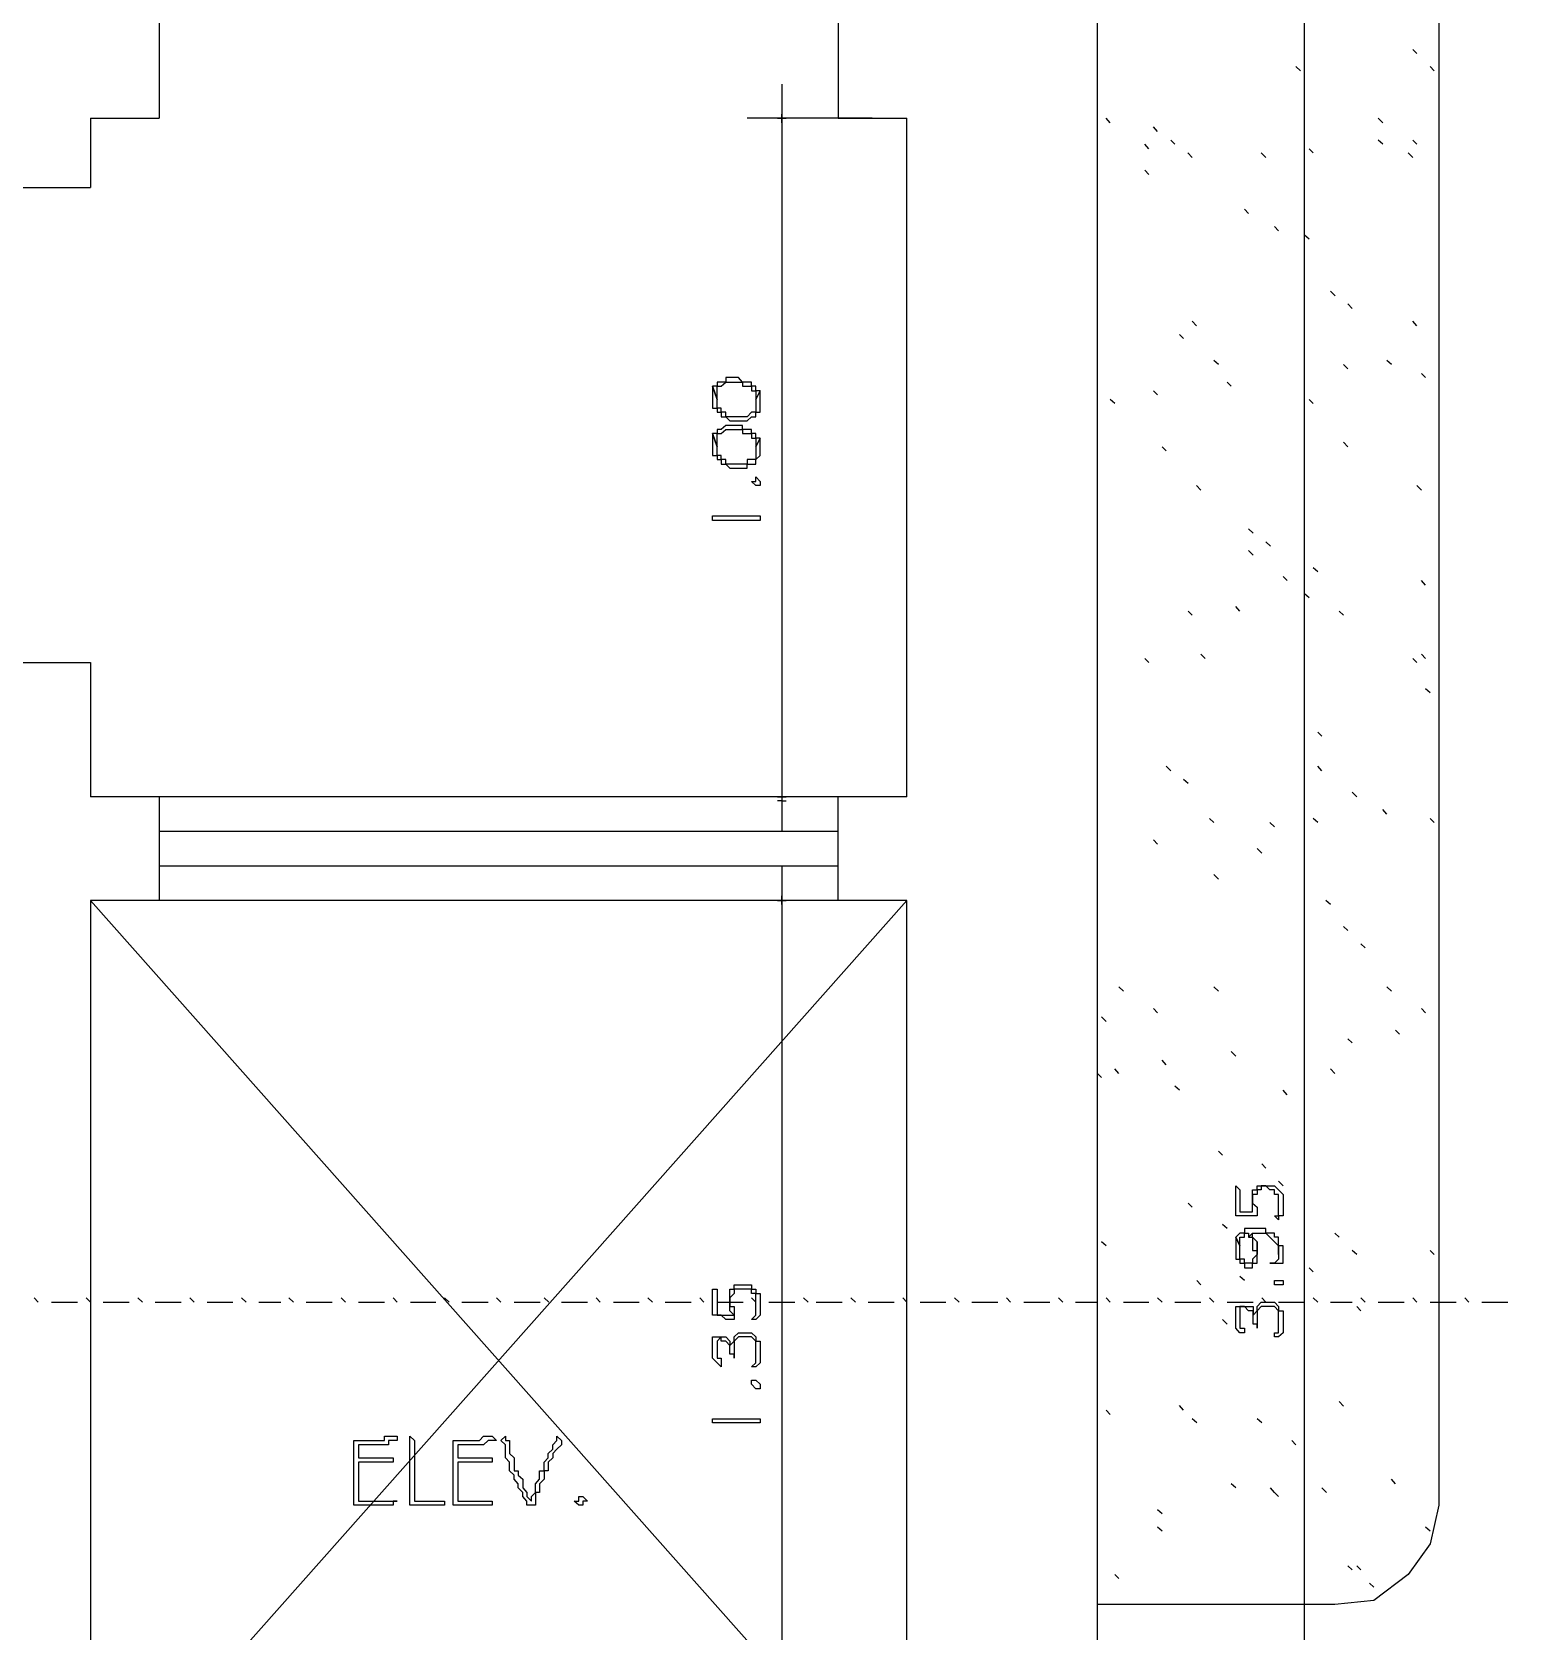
# Model space of a CAD drawing. Header units: millimetres. Extents: x -518.8 to -461.2, y 3.5 to 44.2.
# Drawn here: x -501.821 to -499.644, y 11.598 to 13.954 of the extents above; entities that cross this region are included whole.
import ezdxf

# ---------------------------------------------------------------- set-up
doc = ezdxf.new("R2010")
doc.units = ezdxf.units.MM
doc.header["$MEASUREMENT"] = 0
for name, color, linetype in [('10', 10, 'Continuous'), ('151', 151, 'Continuous'), ('16', 16, 'Continuous'), ('3', 3, 'Continuous'), ('5', 5, 'Continuous'), ('6', 6, 'Continuous'), ('MYSOLIDS', 7, 'Continuous')]:
    doc.layers.add(name, color=color, linetype=linetype)

msp = doc.modelspace()

# ---------------------------------------------------------------- linework, layer by layer
at = {"layer": '10'}
for points in [[(-500.2519, 11.1721), (-500.2519, 14.1263), (-495.3376, 14.1263), (-495.3376, 13.9797)], [(-501.6339, 14.024), (-501.6339, 13.827)], [(-500.6339, 14.024), (-500.6339, 13.827)], [(-501.7354, 13.827), (-501.7354, 13.7248)], [(-501.7354, 13.827), (-501.6339, 13.827)], [(-500.6339, 13.827), (-500.5324, 13.827)], [(-500.5324, 12.827), (-500.5324, 13.827)], [(-501.888, 13.7248), (-501.7354, 13.7248)], [(-501.888, 13.0248), (-501.7354, 13.0248)], [(-501.7354, 13.0248), (-501.7354, 12.827)], [(-500.5324, 12.827), (-501.7354, 12.827)], [(-500.5324, 12.6744), (-501.7354, 12.6744)], [(-501.7354, 12.6744), (-501.7354, 11.3188)], [(-500.5324, 11.3188), (-500.5324, 12.6744)]]:
    msp.add_lwpolyline(points, dxfattribs=at)
at = {"layer": '151'}
for points in [[(-499.7489, 14.1263), (-499.7489, 11.7834)], [(-499.7812, 13.9225), (-499.7872, 13.9285)], [(-499.9527, 13.8969), (-499.9594, 13.903)], [(-499.7557, 13.8969), (-499.7617, 13.903)], [(-500.2331, 13.8203), (-500.2391, 13.827)], [(-500.1632, 13.8075), (-500.1692, 13.8142)], [(-499.8316, 13.8203), (-499.8384, 13.827)], [(-500.176, 13.7819), (-500.182, 13.7887)], [(-500.1376, 13.7887), (-500.1436, 13.7947)], [(-499.8316, 13.7887), (-499.8384, 13.7947)], [(-499.7812, 13.7887), (-499.7872, 13.7947)], [(-500.1121, 13.7691), (-500.1188, 13.7759)], [(-500.0038, 13.7691), (-500.0105, 13.7759)], [(-499.9339, 13.7759), (-499.9399, 13.7819)], [(-499.7872, 13.7691), (-499.794, 13.7759)], [(-500.176, 13.7443), (-500.182, 13.7503)], [(-500.0293, 13.6864), (-500.0354, 13.6932)], [(-499.985, 13.6609), (-499.991, 13.6676)], [(-499.9399, 13.6488), (-499.9466, 13.6548)], [(-499.9015, 13.5654), (-499.9083, 13.5721)], [(-499.8767, 13.5466), (-499.8827, 13.5533)], [(-500.106, 13.521), (-500.1121, 13.5278)], [(-499.7812, 13.521), (-499.7872, 13.5278)], [(-500.1248, 13.5022), (-500.1308, 13.5082)], [(-500.0737, 13.4639), (-500.0805, 13.4699)], [(-499.8827, 13.4578), (-499.8895, 13.4639)], [(-499.8188, 13.4639), (-499.8256, 13.4699)], [(-500.0549, 13.4323), (-500.0609, 13.4383)], [(-499.7684, 13.4451), (-499.7745, 13.4511)], [(-500.2263, 13.4067), (-500.2331, 13.4127)], [(-500.1632, 13.4195), (-500.1692, 13.4255)], [(-499.9339, 13.4067), (-499.9399, 13.4127)], [(-500.1504, 13.3368), (-500.1564, 13.3428)], [(-499.8827, 13.3428), (-499.8895, 13.3496)], [(-500.0993, 13.2789), (-500.106, 13.2857)], [(-499.7745, 13.2789), (-499.7812, 13.2857)], [(-500.0226, 13.2157), (-500.0293, 13.2218)], [(-499.997, 13.1962), (-500.0038, 13.203)], [(-500.0226, 13.1834), (-500.0293, 13.1902)], [(-499.9722, 13.1458), (-499.9782, 13.1518)], [(-499.9271, 13.1586), (-499.9339, 13.1646)], [(-499.9399, 13.1203), (-499.9466, 13.1263)], [(-499.7684, 13.1391), (-499.7745, 13.1458)], [(-500.1121, 13.0947), (-500.1181, 13.1007)], [(-500.0421, 13.1007), (-500.0481, 13.1075)], [(-499.8895, 13.0947), (-499.8955, 13.1007)], [(-500.176, 13.0248), (-500.182, 13.0308)], [(-500.0933, 13.0308), (-500.0993, 13.0375)], [(-499.7812, 13.0248), (-499.7872, 13.0308)], [(-499.7684, 13.0308), (-499.7745, 13.0375)], [(-499.7617, 12.9804), (-499.7684, 12.9864)], [(-499.9211, 12.9165), (-499.9271, 12.9225)], [(-500.1436, 12.8654), (-500.1504, 12.8721)], [(-499.9211, 12.8654), (-499.9271, 12.8721)], [(-500.1181, 12.8466), (-500.1248, 12.8526)], [(-499.8699, 12.827), (-499.8767, 12.8338)], [(-500.0805, 12.7894), (-500.0865, 12.7954)], [(-499.9271, 12.7894), (-499.9339, 12.7954)], [(-499.8256, 12.8015), (-499.8316, 12.8082)], [(-499.7557, 12.7894), (-499.7617, 12.7954)], [(-499.991, 12.7827), (-499.9978, 12.7894)], [(-500.1632, 12.7571), (-500.1692, 12.7639)], [(-500.0098, 12.7443), (-500.0166, 12.7511)], [(-500.0737, 12.706), (-500.0805, 12.7127)], [(-499.9083, 12.6684), (-499.9151, 12.6744)], [(-499.8827, 12.63), (-499.8895, 12.636)], [(-499.8572, 12.6045), (-499.8639, 12.6105)], [(-500.2136, 12.5406), (-500.2203, 12.5473)], [(-500.0737, 12.5406), (-500.0805, 12.5473)], [(-499.8188, 12.5406), (-499.8256, 12.5473)], [(-500.1632, 12.509), (-500.1692, 12.515)], [(-499.7684, 12.509), (-499.7745, 12.515)], [(-500.2391, 12.4962), (-500.2459, 12.503)], [(-499.8767, 12.4646), (-499.8827, 12.4706)], [(-499.8068, 12.4774), (-499.8128, 12.4834)], [(-500.0481, 12.4451), (-500.0549, 12.4518)], [(-500.2459, 12.4135), (-500.2519, 12.4195)], [(-500.2203, 12.4195), (-500.2263, 12.4263)], [(-500.1504, 12.4323), (-500.1564, 12.4391)], [(-499.9023, 12.4195), (-499.9083, 12.4263)], [(-500.1308, 12.3947), (-500.1376, 12.4007)], [(-499.9722, 12.3879), (-499.9782, 12.3947)], [(-500.0677, 12.2992), (-500.0737, 12.3052)], [(-500.0038, 12.2797), (-500.0098, 12.2864)], [(-499.9782, 12.2541), (-499.985, 12.2609)], [(-500.1121, 12.2225), (-500.1181, 12.2285)], [(-500.0609, 12.1909), (-500.0677, 12.1969)], [(-499.8955, 12.1782), (-499.9023, 12.1842)], [(-500.2391, 12.1654), (-500.2459, 12.1714)], [(-499.8699, 12.1526), (-499.8767, 12.1586)], [(-499.7557, 12.1526), (-499.7617, 12.1586)], [(-500.0993, 12.1082), (-500.1053, 12.1142)], [(-500.0354, 12.1142), (-500.0421, 12.1203)], [(-499.9339, 12.127), (-499.9399, 12.133)], [(-499.8639, 12.0699), (-499.8699, 12.0759)], [(-500.0609, 12.0503), (-500.0677, 12.0571)], [(-500.2331, 11.9172), (-500.2391, 11.9233)], [(-500.1248, 11.9233), (-500.1308, 11.93)], [(-499.8895, 11.9293), (-499.8955, 11.936)], [(-500.1053, 11.9045), (-500.1121, 11.9105)], [(-500.0098, 11.9045), (-500.0166, 11.9105)], [(-499.9594, 11.8721), (-499.9654, 11.8789)], [(-500.0481, 11.809), (-500.0549, 11.815)], [(-499.991, 11.8022), (-499.997, 11.809)], [(-499.9143, 11.8022), (-499.9211, 11.809)], [(-499.8128, 11.815), (-499.8188, 11.8218)], [(-499.7489, 11.7834), (-499.7617, 11.7263), (-499.794, 11.6812), (-499.8444, 11.6428), (-499.9023, 11.6368), (-499.9023, 11.6368), (-500.2519, 11.6368)], [(-499.985, 11.7962), (-499.991, 11.8022)], [(-500.1564, 11.7706), (-500.1632, 11.7766)], [(-500.1564, 11.7451), (-500.1632, 11.7511)], [(-499.7617, 11.7451), (-499.7684, 11.7511)], [(-499.8767, 11.6879), (-499.8827, 11.6939)], [(-499.8639, 11.6879), (-499.8699, 11.6939)], [(-500.2203, 11.6751), (-500.2263, 11.6812)], [(-499.8444, 11.6624), (-499.8511, 11.6684)]]:
    msp.add_lwpolyline(points, dxfattribs=at)
at = {"layer": '16'}
for points in [[(-499.9466, 10.115), (-499.9466, 14.1766)], [(-500.7166, 13.8774), (-500.7166, 12.7766)], [(-500.7166, 13.827), (-500.7166, 13.833)], [(-500.7166, 13.833), (-500.7166, 13.827)], [(-500.5835, 13.827), (-500.7677, 13.827)], [(-500.7233, 13.827), (-500.7166, 13.827), (-500.7233, 13.827)], [(-500.7166, 13.8203), (-500.7166, 13.827), (-500.7166, 13.8203)], [(-500.7105, 13.827), (-500.7166, 13.827), (-500.7105, 13.827)], [(-500.5835, 12.827), (-500.7677, 12.827)], [(-500.7233, 12.827), (-500.7166, 12.827), (-500.7166, 12.827), (-500.7166, 12.827), (-500.7166, 12.827), (-500.7105, 12.827)], [(-500.7166, 12.821), (-500.7166, 12.821), (-500.7166, 12.821), (-500.7233, 12.821)], [(-500.7166, 12.821), (-500.7166, 12.821), (-500.7166, 12.821), (-500.7105, 12.821)], [(-500.7166, 12.7255), (-500.7166, 11.2676)], [(-500.7166, 12.6744), (-500.7166, 12.6812)], [(-500.7166, 12.6812), (-500.7166, 12.6744)], [(-500.5835, 12.6744), (-500.7677, 12.6744)], [(-500.7233, 12.6744), (-500.7166, 12.6744), (-500.7233, 12.6744)], [(-500.7166, 12.6684), (-500.7166, 12.6744), (-500.7166, 12.6684)], [(-500.7105, 12.6744), (-500.7166, 12.6744), (-500.7105, 12.6744)]]:
    msp.add_lwpolyline(points, dxfattribs=at)
at = {"layer": '3'}
for points in [[(-501.7354, 12.6744), (-500.5324, 11.3188)], [(-500.5324, 12.6744), (-501.7354, 11.3188)]]:
    msp.add_lwpolyline(points, dxfattribs=at)
at = {"layer": '5'}
for points in [[(-501.6339, 12.827), (-501.6339, 12.6744)], [(-500.6339, 12.6744), (-500.6339, 12.827)]]:
    msp.add_lwpolyline(points, dxfattribs=at)
at = {"layer": '6'}
for points in [[(-501.6339, 12.7766), (-500.6339, 12.7766)], [(-501.6339, 12.7255), (-500.6339, 12.7255)], [(-501.8121, 12.0827), (-501.8181, 12.0887)], [(-501.7354, 12.0827), (-501.7414, 12.0887)], [(-501.6587, 12.0827), (-501.6654, 12.0887)], [(-501.5827, 12.0827), (-501.5887, 12.0887)], [(-501.506, 12.0827), (-501.5128, 12.0887)], [(-501.4361, 12.0827), (-501.4429, 12.0887)], [(-501.3594, 12.0827), (-501.3662, 12.0887)], [(-501.2835, 12.0827), (-501.2895, 12.0887)], [(-501.2068, 12.0827), (-501.2136, 12.0887)], [(-501.1308, 12.0827), (-501.1369, 12.0887)], [(-501.0602, 12.0827), (-501.0669, 12.0887)], [(-500.9842, 12.0827), (-500.9902, 12.0887)], [(-500.9075, 12.0827), (-500.9143, 12.0887)], [(-500.8316, 12.0827), (-500.8376, 12.0887)], [(-500.7549, 12.0827), (-500.7617, 12.0887)], [(-500.6782, 12.0827), (-500.685, 12.0887)], [(-500.6083, 12.0827), (-500.6151, 12.0887)], [(-500.5324, 12.0827), (-500.5384, 12.0887)], [(-500.4557, 12.0827), (-500.4624, 12.0887)], [(-500.3797, 12.0827), (-500.3857, 12.0887)], [(-500.303, 12.0827), (-500.309, 12.0887)], [(-500.2331, 12.0827), (-500.2391, 12.0887)], [(-500.1564, 12.0827), (-500.1632, 12.0887)], [(-500.0805, 12.0827), (-500.0865, 12.0887)], [(-500.0038, 12.0827), (-500.0098, 12.0887)], [(-499.9271, 12.0827), (-499.9339, 12.0887)], [(-499.8572, 12.0827), (-499.8639, 12.0887)], [(-499.7812, 12.0827), (-499.7872, 12.0887)], [(-499.7045, 12.0827), (-499.7105, 12.0887)], [(-501.7925, 12.0827), (-501.7542, 12.0827)], [(-501.7166, 12.0827), (-501.6782, 12.0827)], [(-501.6399, 12.0827), (-501.6015, 12.0827)], [(-501.5632, 12.0827), (-501.5256, 12.0827)], [(-501.4872, 12.0827), (-501.4549, 12.0827)], [(-501.4173, 12.0827), (-501.379, 12.0827)], [(-501.3406, 12.0827), (-501.3023, 12.0827)], [(-501.2639, 12.0827), (-501.2263, 12.0827)], [(-501.188, 12.0827), (-501.1496, 12.0827)], [(-501.1113, 12.0827), (-501.073, 12.0827)], [(-501.0414, 12.0827), (-501.003, 12.0827)], [(-500.9647, 12.0827), (-500.9271, 12.0827)], [(-500.8887, 12.0827), (-500.8504, 12.0827)], [(-500.8121, 12.0827), (-500.7737, 12.0827)], [(-500.7361, 12.0827), (-500.6978, 12.0827)], [(-500.6662, 12.0827), (-500.6278, 12.0827)], [(-500.5895, 12.0827), (-500.5511, 12.0827)], [(-500.5128, 12.0827), (-500.4752, 12.0827)], [(-500.4369, 12.0827), (-500.3985, 12.0827)], [(-500.3602, 12.0827), (-500.3218, 12.0827)], [(-500.2842, 12.0827), (-500.2519, 12.0827)], [(-500.2136, 12.0827), (-500.176, 12.0827)], [(-500.1376, 12.0827), (-500.0993, 12.0827)], [(-500.0609, 12.0827), (-500.0226, 12.0827)], [(-499.985, 12.0827), (-499.9466, 12.0827)], [(-499.9083, 12.0827), (-499.8767, 12.0827)], [(-499.8384, 12.0827), (-499.8, 12.0827)], [(-499.7617, 12.0827), (-499.7233, 12.0827)], [(-499.6857, 12.0827), (-499.6474, 12.0827)]]:
    msp.add_lwpolyline(points, dxfattribs=at)
at = {"layer": 'MYSOLIDS'}
for points in [[(-500.8188, 13.4323), (-500.8121, 13.4127), (-500.8121, 13.4195), (-500.8121, 13.4195), (-500.8121, 13.4255), (-500.8121, 13.4255), (-500.8121, 13.4323), (-500.806, 13.4323), (-500.806, 13.4323), (-500.806, 13.4323), (-500.7993, 13.4383), (-500.7993, 13.4383), (-500.7933, 13.4383), (-500.7933, 13.4383), (-500.7872, 13.4383), (-500.7872, 13.4383), (-500.7872, 13.4383), (-500.7805, 13.4383), (-500.7805, 13.4383), (-500.7745, 13.4383), (-500.7745, 13.4383), (-500.7745, 13.4323), (-500.7677, 13.4323), (-500.7677, 13.4323), (-500.7617, 13.4323), (-500.7617, 13.4255), (-500.7617, 13.4255), (-500.7549, 13.4255), (-500.7549, 13.4195), (-500.7549, 13.4195), (-500.7549, 13.4195), (-500.7549, 13.4127), (-500.7549, 13.4127), (-500.7489, 13.4255), (-500.7549, 13.4255), (-500.7549, 13.4255), (-500.7549, 13.4323), (-500.7617, 13.4323), (-500.7617, 13.4323), (-500.7617, 13.4383), (-500.7677, 13.4383), (-500.7677, 13.4383), (-500.7745, 13.4383), (-500.7745, 13.4383), (-500.7805, 13.4451), (-500.7805, 13.4451), (-500.7872, 13.4451), (-500.7872, 13.4451), (-500.7933, 13.4451), (-500.7933, 13.4451), (-500.7993, 13.4451), (-500.7993, 13.4383), (-500.806, 13.4383), (-500.806, 13.4383), (-500.8121, 13.4383), (-500.8121, 13.4383), (-500.8121, 13.4383), (-500.8121, 13.4323), (-500.8188, 13.4323), (-500.8188, 13.4323)], [(-500.8188, 13.4127), (-500.8188, 13.4127), (-500.8188, 13.4067), (-500.8188, 13.4067), (-500.8188, 13.4), (-500.8188, 13.4), (-500.8121, 13.4), (-500.8121, 13.3939), (-500.8121, 13.3939), (-500.806, 13.3939), (-500.806, 13.3872), (-500.806, 13.3872), (-500.7993, 13.3872), (-500.7993, 13.3872), (-500.7993, 13.3872), (-500.7933, 13.3812), (-500.7933, 13.3812), (-500.7872, 13.3812), (-500.7872, 13.3812), (-500.7805, 13.3812), (-500.7805, 13.3812), (-500.7745, 13.3812), (-500.7745, 13.3812), (-500.7677, 13.3812), (-500.7677, 13.3812), (-500.7617, 13.3872), (-500.7617, 13.3872), (-500.7549, 13.3872), (-500.7549, 13.3872), (-500.7549, 13.3939), (-500.7549, 13.3939), (-500.7489, 13.3939), (-500.7489, 13.4), (-500.7489, 13.4), (-500.7489, 13.4067), (-500.7489, 13.4067), (-500.7489, 13.4127), (-500.7489, 13.4127), (-500.7489, 13.4195), (-500.7489, 13.4195), (-500.7489, 13.4255), (-500.7489, 13.4255), (-500.7549, 13.4127), (-500.7549, 13.4127), (-500.7549, 13.4067), (-500.7549, 13.4067), (-500.7549, 13.4), (-500.7549, 13.4), (-500.7549, 13.3939), (-500.7617, 13.3939), (-500.7617, 13.3939), (-500.7677, 13.3872), (-500.7677, 13.3872), (-500.7677, 13.3872), (-500.7745, 13.3872), (-500.7745, 13.3872), (-500.7805, 13.3872), (-500.7805, 13.3872), (-500.7872, 13.3872), (-500.7872, 13.3872), (-500.7933, 13.3872), (-500.7933, 13.3872), (-500.7993, 13.3872), (-500.7993, 13.3939), (-500.806, 13.3939), (-500.806, 13.3939), (-500.806, 13.3939), (-500.806, 13.4), (-500.8121, 13.4), (-500.8121, 13.4), (-500.8121, 13.4067), (-500.8121, 13.4067), (-500.8121, 13.4127), (-500.8121, 13.4127), (-500.8188, 13.4323), (-500.8188, 13.4255), (-500.8188, 13.4255), (-500.8188, 13.4195), (-500.8188, 13.4195), (-500.8188, 13.4127), (-500.8188, 13.4127)], [(-500.8188, 13.3624), (-500.8121, 13.3428), (-500.8121, 13.3496), (-500.8121, 13.3496), (-500.8121, 13.3556), (-500.8121, 13.3556), (-500.8121, 13.3624), (-500.806, 13.3624), (-500.806, 13.3624), (-500.806, 13.3624), (-500.7993, 13.3684), (-500.7993, 13.3684), (-500.7933, 13.3684), (-500.7933, 13.3684), (-500.7872, 13.3684), (-500.7872, 13.3684), (-500.7872, 13.3684), (-500.7805, 13.3684), (-500.7805, 13.3684), (-500.7745, 13.3684), (-500.7745, 13.3684), (-500.7745, 13.3624), (-500.7677, 13.3624), (-500.7677, 13.3624), (-500.7617, 13.3624), (-500.7617, 13.3556), (-500.7617, 13.3556), (-500.7549, 13.3556), (-500.7549, 13.3496), (-500.7549, 13.3496), (-500.7549, 13.3496), (-500.7549, 13.3428), (-500.7549, 13.3428), (-500.7489, 13.3556), (-500.7549, 13.3556), (-500.7549, 13.3624), (-500.7549, 13.3624), (-500.7617, 13.3624), (-500.7617, 13.3624), (-500.7617, 13.3684), (-500.7677, 13.3684), (-500.7677, 13.3684), (-500.7745, 13.3684), (-500.7745, 13.3744), (-500.7805, 13.3744), (-500.7805, 13.3744), (-500.7872, 13.3744), (-500.7872, 13.3744), (-500.7933, 13.3744), (-500.7933, 13.3744), (-500.7993, 13.3744), (-500.7993, 13.3744), (-500.806, 13.3684), (-500.806, 13.3684), (-500.8121, 13.3684), (-500.8121, 13.3684), (-500.8121, 13.3684), (-500.8121, 13.3624), (-500.8188, 13.3624), (-500.8188, 13.3624)], [(-500.8188, 13.3428), (-500.8188, 13.3428), (-500.8188, 13.3368), (-500.8188, 13.3368), (-500.8188, 13.3368), (-500.8188, 13.33), (-500.8121, 13.33), (-500.8121, 13.324), (-500.8121, 13.324), (-500.806, 13.324), (-500.806, 13.3172), (-500.806, 13.3172), (-500.7993, 13.3172), (-500.7993, 13.3172), (-500.7993, 13.3172), (-500.7933, 13.3112), (-500.7933, 13.3112), (-500.7872, 13.3112), (-500.7872, 13.3112), (-500.7805, 13.3112), (-500.7805, 13.3112), (-500.7745, 13.3112), (-500.7745, 13.3112), (-500.7677, 13.3112), (-500.7677, 13.3172), (-500.7617, 13.3172), (-500.7617, 13.3172), (-500.7549, 13.3172), (-500.7549, 13.324), (-500.7549, 13.324), (-500.7549, 13.324), (-500.7489, 13.33), (-500.7489, 13.33), (-500.7489, 13.33), (-500.7489, 13.3368), (-500.7489, 13.3368), (-500.7489, 13.3428), (-500.7489, 13.3428), (-500.7489, 13.3496), (-500.7489, 13.3496), (-500.7489, 13.3556), (-500.7489, 13.3556), (-500.7549, 13.3428), (-500.7549, 13.3428), (-500.7549, 13.3368), (-500.7549, 13.3368), (-500.7549, 13.33), (-500.7549, 13.33), (-500.7549, 13.324), (-500.7617, 13.324), (-500.7617, 13.324), (-500.7677, 13.324), (-500.7677, 13.3172), (-500.7677, 13.3172), (-500.7745, 13.3172), (-500.7745, 13.3172), (-500.7805, 13.3172), (-500.7805, 13.3172), (-500.7872, 13.3172), (-500.7872, 13.3172), (-500.7933, 13.3172), (-500.7933, 13.3172), (-500.7993, 13.3172), (-500.7993, 13.324), (-500.806, 13.324), (-500.806, 13.324), (-500.806, 13.324), (-500.806, 13.33), (-500.8121, 13.33), (-500.8121, 13.33), (-500.8121, 13.3368), (-500.8121, 13.3368), (-500.8121, 13.3428), (-500.8121, 13.3428), (-500.8188, 13.3624), (-500.8188, 13.3556), (-500.8188, 13.3556), (-500.8188, 13.3556), (-500.8188, 13.3496), (-500.8188, 13.3428), (-500.8188, 13.3428)], [(-500.7489, 13.2917), (-500.7489, 13.2857), (-500.7489, 13.2857), (-500.7549, 13.2857), (-500.7549, 13.2857), (-500.7549, 13.2857), (-500.7549, 13.2857), (-500.7617, 13.2917), (-500.7617, 13.2917), (-500.7549, 13.2917), (-500.7549, 13.2917), (-500.7549, 13.2985), (-500.7549, 13.2985), (-500.7489, 13.2917), (-500.7489, 13.2917), (-500.7489, 13.2917), (-500.7489, 13.2917), (-500.7489, 13.2917), (-500.7489, 13.2917), (-500.7489, 13.2917)], [(-500.7489, 13.2345), (-500.7549, 13.2345), (-500.7549, 13.2345), (-500.7617, 13.2345), (-500.7617, 13.2345), (-500.7677, 13.2345), (-500.7677, 13.2345), (-500.7745, 13.2345), (-500.7745, 13.2345), (-500.7805, 13.2345), (-500.7805, 13.2345), (-500.7872, 13.2345), (-500.7872, 13.2345), (-500.7933, 13.2345), (-500.7933, 13.2345), (-500.7993, 13.2345), (-500.7993, 13.2345), (-500.806, 13.2345), (-500.806, 13.2345), (-500.8121, 13.2345), (-500.8121, 13.2345), (-500.8121, 13.2345), (-500.8188, 13.2345), (-500.8188, 13.2345), (-500.8188, 13.2413), (-500.8188, 13.2413), (-500.8188, 13.2413), (-500.8188, 13.2413), (-500.8121, 13.2413), (-500.8121, 13.2413), (-500.806, 13.2413), (-500.806, 13.2413), (-500.7993, 13.2413), (-500.7993, 13.2413), (-500.7933, 13.2413), (-500.7933, 13.2413), (-500.7872, 13.2413), (-500.7872, 13.2413), (-500.7805, 13.2413), (-500.7805, 13.2413), (-500.7745, 13.2413), (-500.7745, 13.2413), (-500.7677, 13.2413), (-500.7677, 13.2413), (-500.7617, 13.2413), (-500.7617, 13.2413), (-500.7549, 13.2413), (-500.7549, 13.2413), (-500.7549, 13.2413), (-500.7549, 13.2413), (-500.7489, 13.2413), (-500.7489, 13.2413), (-500.7489, 13.2345), (-500.7489, 13.2345), (-500.7489, 13.2345), (-500.7489, 13.2345), (-500.7489, 13.2345), (-500.7489, 13.2345), (-500.7489, 13.2345), (-500.7489, 13.2345), (-500.7489, 13.2345)], [(-500.0421, 12.2157), (-500.0421, 12.2157), (-500.0354, 12.2157), (-500.0354, 12.2157), (-500.0293, 12.2157), (-500.0293, 12.2157), (-500.0233, 12.2157), (-500.0233, 12.2157), (-500.0233, 12.2157), (-500.0233, 12.2157), (-500.0233, 12.2225), (-500.0233, 12.2225), (-500.0233, 12.2225), (-500.0233, 12.2285), (-500.0233, 12.2285), (-500.0233, 12.2353), (-500.0233, 12.2353), (-500.0233, 12.2353), (-500.0233, 12.2413), (-500.0233, 12.2413), (-500.0233, 12.2481), (-500.0233, 12.2481), (-500.0166, 12.2481), (-500.0166, 12.2541), (-500.0166, 12.2541), (-500.0105, 12.2541), (-500.0105, 12.2541), (-500.0038, 12.2541), (-500.0038, 12.2541), (-500.0038, 12.2541), (-499.9978, 12.2541), (-499.9978, 12.2541), (-499.991, 12.2541), (-499.991, 12.2541), (-499.991, 12.2541), (-499.985, 12.2481), (-499.985, 12.2481), (-499.985, 12.2481), (-499.9782, 12.2413), (-499.9782, 12.2413), (-499.9782, 12.2353), (-499.9782, 12.2353), (-499.9782, 12.2285), (-499.9782, 12.2285), (-499.9782, 12.2225), (-499.9782, 12.2225), (-499.9782, 12.2157), (-499.9782, 12.2157), (-499.9782, 12.2097), (-499.9782, 12.2097), (-499.985, 12.2097), (-499.985, 12.2097), (-499.985, 12.2037), (-499.991, 12.2097), (-499.991, 12.2097), (-499.991, 12.2097), (-499.991, 12.2097), (-499.985, 12.2097), (-499.985, 12.2097), (-499.985, 12.2097), (-499.985, 12.2097), (-499.985, 12.2157), (-499.985, 12.2157), (-499.985, 12.2157), (-499.985, 12.2225), (-499.985, 12.2225), (-499.985, 12.2225), (-499.985, 12.2285), (-499.985, 12.2285), (-499.985, 12.2353), (-499.985, 12.2353), (-499.985, 12.2413), (-499.985, 12.2413), (-499.991, 12.2413), (-499.991, 12.2481), (-499.991, 12.2481), (-499.9978, 12.2481), (-499.9978, 12.2481), (-500.0038, 12.2541), (-500.0038, 12.2541), (-500.0105, 12.2541), (-500.0105, 12.2481), (-500.0166, 12.2481), (-500.0166, 12.2481), (-500.0166, 12.2481), (-500.0166, 12.2413), (-500.0166, 12.2413), (-500.0233, 12.2413), (-500.0233, 12.2353), (-500.0233, 12.2353), (-500.0233, 12.2285), (-500.0233, 12.2285), (-500.0233, 12.2285), (-500.0166, 12.2225), (-500.0166, 12.2225), (-500.0166, 12.2157), (-500.0166, 12.2157), (-500.0166, 12.2157), (-500.0166, 12.2097), (-500.0166, 12.2097), (-500.0166, 12.2097), (-500.0166, 12.2097), (-500.0166, 12.2097), (-500.0166, 12.2097), (-500.0233, 12.2097), (-500.0233, 12.2097), (-500.0293, 12.2097), (-500.0293, 12.2097), (-500.0354, 12.2097), (-500.0354, 12.2097), (-500.0421, 12.2097), (-500.0421, 12.2097), (-500.0421, 12.2097), (-500.0421, 12.2097), (-500.0481, 12.2097), (-500.0481, 12.2097), (-500.0481, 12.2157), (-500.0481, 12.2157), (-500.0481, 12.2225), (-500.0481, 12.2225), (-500.0481, 12.2285), (-500.0481, 12.2285), (-500.0481, 12.2353), (-500.0481, 12.2353), (-500.0481, 12.2413), (-500.0481, 12.2413), (-500.0481, 12.2413), (-500.0481, 12.2481), (-500.0481, 12.2481), (-500.0481, 12.2481), (-500.0481, 12.2541), (-500.0481, 12.2541), (-500.0481, 12.2541), (-500.0481, 12.2541), (-500.0481, 12.2541), (-500.0481, 12.2541), (-500.0421, 12.2481), (-500.0421, 12.2481), (-500.0421, 12.2413), (-500.0421, 12.2413), (-500.0421, 12.2353), (-500.0421, 12.2285), (-500.0421, 12.2285), (-500.0421, 12.2225), (-500.0421, 12.2157), (-500.0421, 12.2157), (-500.0421, 12.2157), (-500.0421, 12.2157), (-500.0421, 12.2157), (-500.0421, 12.2157)], [(-500.0481, 12.1782), (-500.0421, 12.1654), (-500.0421, 12.1654), (-500.0421, 12.1654), (-500.0421, 12.1714), (-500.0421, 12.1714), (-500.0421, 12.1782), (-500.0421, 12.1782), (-500.0354, 12.1782), (-500.0354, 12.1842), (-500.0354, 12.1842), (-500.0293, 12.1842), (-500.0293, 12.1842), (-500.0293, 12.1782), (-500.0293, 12.1782), (-500.0233, 12.1842), (-500.0233, 12.1842), (-500.0166, 12.1842), (-500.0166, 12.1842), (-500.0166, 12.1842), (-500.0105, 12.1842), (-500.0105, 12.1842), (-500.0038, 12.1842), (-500.0038, 12.1842), (-499.9978, 12.1782), (-499.9978, 12.1782), (-499.9978, 12.1782), (-499.991, 12.1714), (-499.991, 12.1714), (-499.991, 12.1714), (-499.985, 12.1654), (-499.985, 12.1654), (-499.985, 12.1654), (-499.985, 12.1586), (-499.985, 12.1586), (-499.985, 12.1526), (-499.985, 12.1654), (-499.985, 12.1714), (-499.985, 12.1714), (-499.985, 12.1782), (-499.991, 12.1782), (-499.991, 12.1782), (-499.991, 12.1842), (-499.9978, 12.1842), (-499.9978, 12.1842), (-500.0038, 12.1842), (-500.0038, 12.1842), (-500.0038, 12.1909), (-500.0105, 12.1909), (-500.0105, 12.1909), (-500.0166, 12.1909), (-500.0166, 12.1909), (-500.0233, 12.1909), (-500.0233, 12.1909), (-500.0233, 12.1909), (-500.0293, 12.1909), (-500.0293, 12.1909), (-500.0354, 12.1909), (-500.0354, 12.1842), (-500.0421, 12.1842), (-500.0421, 12.1842), (-500.0421, 12.1842), (-500.0481, 12.1782), (-500.0481, 12.1782)], [(-500.0293, 12.1782), (-500.0233, 12.1782), (-500.0233, 12.1714), (-500.0233, 12.1714), (-500.0233, 12.1654), (-500.0233, 12.1654), (-500.0233, 12.1586), (-500.0166, 12.1586), (-500.0166, 12.1526), (-500.0166, 12.1714), (-500.0233, 12.1782), (-500.0233, 12.1782), (-500.0233, 12.1842), (-500.0233, 12.1842), (-500.0293, 12.1782), (-500.0293, 12.1782)], [(-500.0481, 12.1654), (-500.0481, 12.1654), (-500.0481, 12.1586), (-500.0481, 12.1586), (-500.0481, 12.1526), (-500.0481, 12.1526), (-500.0481, 12.1458), (-500.0421, 12.1458), (-500.0421, 12.1458), (-500.0421, 12.1398), (-500.0421, 12.1398), (-500.0354, 12.1398), (-500.0354, 12.133), (-500.0354, 12.133), (-500.0293, 12.133), (-500.0293, 12.133), (-500.0233, 12.133), (-500.0233, 12.133), (-500.0233, 12.1398), (-500.0166, 12.1398), (-500.0166, 12.1398), (-500.0166, 12.1398), (-500.0166, 12.1458), (-500.0166, 12.1458), (-500.0166, 12.1526), (-500.0166, 12.1526), (-500.0166, 12.1586), (-500.0166, 12.1586), (-500.0166, 12.1654), (-500.0166, 12.1654), (-500.0166, 12.1714), (-500.0166, 12.1714), (-500.0166, 12.1714), (-500.0166, 12.1526), (-500.0166, 12.1526), (-500.0233, 12.1458), (-500.0233, 12.1458), (-500.0233, 12.1458), (-500.0233, 12.1398), (-500.0233, 12.1398), (-500.0293, 12.1398), (-500.0293, 12.1398), (-500.0293, 12.1398), (-500.0354, 12.1398), (-500.0354, 12.1458), (-500.0354, 12.1458), (-500.0421, 12.1458), (-500.0421, 12.1526), (-500.0421, 12.1526), (-500.0421, 12.1586), (-500.0421, 12.1586), (-500.0421, 12.1586), (-500.0421, 12.1654), (-500.0481, 12.1782), (-500.0481, 12.1782), (-500.0481, 12.1714), (-500.0481, 12.1714), (-500.0481, 12.1654), (-500.0481, 12.1654), (-500.0481, 12.1654)], [(-499.9978, 12.1398), (-499.991, 12.1398), (-499.991, 12.1398), (-499.991, 12.1398), (-499.985, 12.1398), (-499.985, 12.1398), (-499.9782, 12.1398), (-499.9782, 12.1458), (-499.9782, 12.1458), (-499.9782, 12.1526), (-499.9782, 12.1526), (-499.9782, 12.1526), (-499.9782, 12.1586), (-499.9782, 12.1586), (-499.9782, 12.1654), (-499.9782, 12.1654), (-499.985, 12.1654), (-499.985, 12.1526), (-499.985, 12.1526), (-499.985, 12.1458), (-499.985, 12.1458), (-499.985, 12.1458), (-499.985, 12.1458), (-499.991, 12.1398), (-499.991, 12.1398), (-499.991, 12.1398), (-499.9978, 12.1398), (-499.9978, 12.1398)], [(-499.9782, 12.1082), (-499.9782, 12.1082), (-499.9782, 12.1082), (-499.985, 12.1082), (-499.985, 12.1082), (-499.985, 12.1082), (-499.985, 12.1082), (-499.991, 12.1082), (-499.991, 12.1142), (-499.991, 12.1142), (-499.991, 12.1142), (-499.985, 12.1142), (-499.985, 12.1142), (-499.985, 12.1142), (-499.9782, 12.1142), (-499.9782, 12.1142), (-499.9782, 12.1082), (-499.9782, 12.1082), (-499.9782, 12.1082), (-499.9782, 12.1082)], [(-500.8121, 12.0631), (-500.8121, 12.0631), (-500.806, 12.0631), (-500.806, 12.0631), (-500.7993, 12.0631), (-500.7993, 12.0631), (-500.7933, 12.0631), (-500.7933, 12.0631), (-500.7872, 12.0631), (-500.7933, 12.0699), (-500.7933, 12.0699), (-500.7933, 12.0759), (-500.7933, 12.0759), (-500.7933, 12.0759), (-500.7933, 12.0827), (-500.7933, 12.0827), (-500.7933, 12.0827), (-500.7933, 12.0887), (-500.7933, 12.0887), (-500.7933, 12.0954), (-500.7933, 12.0954), (-500.7933, 12.1015), (-500.7872, 12.1015), (-500.7872, 12.1015), (-500.7872, 12.1082), (-500.7805, 12.1082), (-500.7805, 12.1082), (-500.7745, 12.1082), (-500.7745, 12.1082), (-500.7745, 12.1082), (-500.7677, 12.1082), (-500.7677, 12.1082), (-500.7617, 12.1082), (-500.7617, 12.1015), (-500.7617, 12.1015), (-500.7549, 12.1015), (-500.7549, 12.1015), (-500.7549, 12.0954), (-500.7489, 12.0954), (-500.7489, 12.0887), (-500.7489, 12.0887), (-500.7489, 12.0827), (-500.7489, 12.0827), (-500.7489, 12.0759), (-500.7489, 12.0759), (-500.7489, 12.0699), (-500.7489, 12.0699), (-500.7489, 12.0631), (-500.7489, 12.0631), (-500.7489, 12.0631), (-500.7549, 12.0571), (-500.7549, 12.0571), (-500.7549, 12.0571), (-500.7617, 12.0571), (-500.7617, 12.0571), (-500.7617, 12.0571), (-500.7617, 12.0571), (-500.7549, 12.0631), (-500.7549, 12.0631), (-500.7549, 12.0631), (-500.7549, 12.0631), (-500.7549, 12.0631), (-500.7549, 12.0699), (-500.7549, 12.0699), (-500.7549, 12.0699), (-500.7549, 12.0759), (-500.7549, 12.0759), (-500.7549, 12.0759), (-500.7549, 12.0827), (-500.7549, 12.0827), (-500.7549, 12.0887), (-500.7549, 12.0887), (-500.7549, 12.0954), (-500.7617, 12.0954), (-500.7617, 12.0954), (-500.7617, 12.1015), (-500.7677, 12.1015), (-500.7677, 12.1015), (-500.7745, 12.1015), (-500.7745, 12.1015), (-500.7805, 12.1015), (-500.7805, 12.1015), (-500.7872, 12.1015), (-500.7872, 12.0954), (-500.7872, 12.0954), (-500.7872, 12.0954), (-500.7872, 12.0954), (-500.7933, 12.0887), (-500.7933, 12.0887), (-500.7933, 12.0827), (-500.7933, 12.0827), (-500.7933, 12.0759), (-500.7933, 12.0759), (-500.7872, 12.0759), (-500.7872, 12.0699), (-500.7872, 12.0699), (-500.7872, 12.0631), (-500.7872, 12.0631), (-500.7872, 12.0631), (-500.7872, 12.0631), (-500.7872, 12.0631), (-500.7872, 12.0631), (-500.7872, 12.0571), (-500.7872, 12.0571), (-500.7933, 12.0571), (-500.7933, 12.0571), (-500.7993, 12.0571), (-500.7993, 12.0571), (-500.806, 12.0631), (-500.806, 12.0631), (-500.8121, 12.0631), (-500.8121, 12.0631), (-500.8121, 12.0631), (-500.8121, 12.0631), (-500.8188, 12.0631), (-500.8188, 12.0631), (-500.8188, 12.0631), (-500.8188, 12.0699), (-500.8188, 12.0699), (-500.8188, 12.0759), (-500.8188, 12.0759), (-500.8188, 12.0827), (-500.8188, 12.0827), (-500.8188, 12.0887), (-500.8188, 12.0887), (-500.8188, 12.0954), (-500.8188, 12.0954), (-500.8188, 12.1015), (-500.8188, 12.1015), (-500.8188, 12.1015), (-500.8188, 12.1015), (-500.8188, 12.1015), (-500.8188, 12.1015), (-500.8188, 12.1015), (-500.8188, 12.1015), (-500.8188, 12.1015), (-500.8121, 12.1015), (-500.8121, 12.0954), (-500.8121, 12.0954), (-500.8121, 12.0887), (-500.8121, 12.0887), (-500.8121, 12.0827), (-500.8121, 12.0759), (-500.8121, 12.0699), (-500.8121, 12.0699), (-500.8121, 12.0631), (-500.8121, 12.0631), (-500.8121, 12.0631), (-500.8121, 12.0631), (-500.8121, 12.0631)], [(-500.0226, 12.0631), (-500.0166, 12.0699), (-500.0166, 12.0699), (-500.0166, 12.0759), (-500.0166, 12.0759), (-500.0166, 12.0759), (-500.0105, 12.0827), (-500.0105, 12.0827), (-500.0038, 12.0827), (-500.0038, 12.0827), (-499.9978, 12.0827), (-499.9978, 12.0827), (-499.9978, 12.0827), (-499.991, 12.0827), (-499.991, 12.0827), (-499.985, 12.0759), (-499.985, 12.0759), (-499.985, 12.0759), (-499.985, 12.0699), (-499.9782, 12.0699), (-499.9782, 12.0699), (-499.9782, 12.0631), (-499.9782, 12.0631), (-499.9782, 12.0571), (-499.9782, 12.0571), (-499.9782, 12.0503), (-499.9782, 12.0443), (-499.9782, 12.0443), (-499.9782, 12.0375), (-499.9782, 12.0375), (-499.9782, 12.0375), (-499.985, 12.0315), (-499.985, 12.0315), (-499.991, 12.0315), (-499.991, 12.0315), (-499.991, 12.0315), (-499.991, 12.0315), (-499.991, 12.0315), (-499.991, 12.0315), (-499.991, 12.0315), (-499.991, 12.0375), (-499.991, 12.0375), (-499.991, 12.0375), (-499.985, 12.0375), (-499.985, 12.0375), (-499.985, 12.0375), (-499.985, 12.0443), (-499.985, 12.0443), (-499.985, 12.0503), (-499.985, 12.0503), (-499.985, 12.0571), (-499.985, 12.0571), (-499.985, 12.0631), (-499.985, 12.0631), (-499.985, 12.0699), (-499.985, 12.0699), (-499.985, 12.0699), (-499.991, 12.0759), (-499.991, 12.0759), (-499.9978, 12.0759), (-499.9978, 12.0759), (-499.9978, 12.0759), (-499.9978, 12.0759), (-500.0038, 12.0759), (-500.0038, 12.0759), (-500.0105, 12.0759), (-500.0105, 12.0759), (-500.0166, 12.0699), (-500.0166, 12.0699), (-500.0166, 12.0631), (-500.0166, 12.0631), (-500.0166, 12.0631), (-500.0166, 12.0571), (-500.0166, 12.0571), (-500.0166, 12.0503), (-500.0166, 12.0503), (-500.0166, 12.0443), (-500.0166, 12.0443), (-500.0166, 12.0443), (-500.0166, 12.0443), (-500.0166, 12.0443), (-500.0166, 12.0443), (-500.0166, 12.0443), (-500.0166, 12.0443), (-500.0166, 12.0503), (-500.0226, 12.0503), (-500.0226, 12.0571), (-500.0226, 12.0571), (-500.0226, 12.0631), (-500.0226, 12.0631), (-500.0226, 12.0699), (-500.0293, 12.0699), (-500.0293, 12.0699), (-500.0354, 12.0759), (-500.0354, 12.0759), (-500.0354, 12.0759), (-500.0421, 12.0759), (-500.0421, 12.0699), (-500.0421, 12.0699), (-500.0421, 12.0699), (-500.0421, 12.0631), (-500.0421, 12.0631), (-500.0421, 12.0571), (-500.0421, 12.0571), (-500.0421, 12.0503), (-500.0421, 12.0503), (-500.0421, 12.0503), (-500.0421, 12.0443), (-500.0354, 12.0443), (-500.0354, 12.0443), (-500.0354, 12.0375), (-500.0354, 12.0375), (-500.0354, 12.0375), (-500.0354, 12.0375), (-500.0354, 12.0375), (-500.0354, 12.0375), (-500.0354, 12.0375), (-500.0354, 12.0375), (-500.0421, 12.0375), (-500.0421, 12.0375), (-500.0421, 12.0375), (-500.0421, 12.0375), (-500.0421, 12.0375), (-500.0481, 12.0443), (-500.0481, 12.0443), (-500.0481, 12.0503), (-500.0481, 12.0503), (-500.0481, 12.0571), (-500.0481, 12.0571), (-500.0481, 12.0631), (-500.0481, 12.0631), (-500.0481, 12.0631), (-500.0481, 12.0699), (-500.0481, 12.0699), (-500.0481, 12.0759), (-500.0481, 12.0759), (-500.0421, 12.0759), (-500.0421, 12.0759), (-500.0354, 12.0759), (-500.0354, 12.0759), (-500.0354, 12.0759), (-500.0293, 12.0759), (-500.0293, 12.0759), (-500.0293, 12.0759), (-500.0226, 12.0759), (-500.0226, 12.0699), (-500.0226, 12.0699), (-500.0226, 12.0631), (-500.0226, 12.0631), (-500.0226, 12.0631), (-500.0226, 12.0631), (-500.0226, 12.0631)], [(-500.7933, 12.0188), (-500.7872, 12.0248), (-500.7872, 12.0248), (-500.7872, 12.0315), (-500.7872, 12.0315), (-500.7872, 12.0315), (-500.7805, 12.0375), (-500.7805, 12.0375), (-500.7745, 12.0375), (-500.7745, 12.0375), (-500.7677, 12.0375), (-500.7677, 12.0375), (-500.7617, 12.0375), (-500.7617, 12.0375), (-500.7617, 12.0375), (-500.7549, 12.0315), (-500.7549, 12.0315), (-500.7549, 12.0315), (-500.7549, 12.0248), (-500.7489, 12.0248), (-500.7489, 12.0188), (-500.7489, 12.0188), (-500.7489, 12.0188), (-500.7489, 12.0127), (-500.7489, 12.006), (-500.7489, 12.006), (-500.7489, 12), (-500.7489, 12), (-500.7489, 11.9932), (-500.7489, 11.9932), (-500.7489, 11.9932), (-500.7549, 11.9872), (-500.7549, 11.9872), (-500.7617, 11.9872), (-500.7617, 11.9872), (-500.7617, 11.9872), (-500.7617, 11.9872), (-500.7617, 11.9872), (-500.7617, 11.9872), (-500.7617, 11.9872), (-500.7617, 11.9872), (-500.7617, 11.9872), (-500.7617, 11.9872), (-500.7549, 11.9932), (-500.7549, 11.9932), (-500.7549, 11.9932), (-500.7549, 12), (-500.7549, 12), (-500.7549, 12.006), (-500.7549, 12.006), (-500.7549, 12.006), (-500.7549, 12.0127), (-500.7549, 12.0188), (-500.7549, 12.0188), (-500.7549, 12.0188), (-500.7549, 12.0248), (-500.7549, 12.0248), (-500.7617, 12.0315), (-500.7617, 12.0315), (-500.7617, 12.0315), (-500.7677, 12.0315), (-500.7677, 12.0315), (-500.7677, 12.0315), (-500.7745, 12.0315), (-500.7745, 12.0315), (-500.7805, 12.0315), (-500.7805, 12.0315), (-500.7872, 12.0248), (-500.7872, 12.0248), (-500.7872, 12.0188), (-500.7872, 12.0188), (-500.7872, 12.0188), (-500.7872, 12.0127), (-500.7872, 12.0127), (-500.7872, 12.006), (-500.7872, 12.006), (-500.7872, 12), (-500.7872, 12), (-500.7872, 12), (-500.7872, 12), (-500.7872, 12), (-500.7872, 12), (-500.7872, 12), (-500.7872, 12), (-500.7872, 12.006), (-500.7933, 12.006), (-500.7933, 12.0127), (-500.7933, 12.0127), (-500.7933, 12.0188), (-500.7933, 12.0188), (-500.7933, 12.0188), (-500.7993, 12.0248), (-500.7993, 12.0248), (-500.806, 12.0248), (-500.806, 12.0315), (-500.806, 12.0315), (-500.8121, 12.0248), (-500.8121, 12.0248), (-500.8121, 12.0248), (-500.8121, 12.0248), (-500.8121, 12.0188), (-500.8121, 12.0188), (-500.8121, 12.0127), (-500.8121, 12.0127), (-500.8121, 12.006), (-500.8121, 12.006), (-500.8121, 12), (-500.8121, 12), (-500.806, 12), (-500.806, 12), (-500.806, 11.9932), (-500.806, 11.9932), (-500.806, 11.9932), (-500.806, 11.9932), (-500.806, 11.9932), (-500.806, 11.9932), (-500.806, 11.9872), (-500.806, 11.9872), (-500.8121, 11.9932), (-500.8121, 11.9932), (-500.8121, 11.9932), (-500.8121, 11.9932), (-500.8121, 11.9932), (-500.8188, 12), (-500.8188, 12), (-500.8188, 12.006), (-500.8188, 12.006), (-500.8188, 12.0127), (-500.8188, 12.0127), (-500.8188, 12.0188), (-500.8188, 12.0188), (-500.8188, 12.0188), (-500.8188, 12.0248), (-500.8188, 12.0248), (-500.8188, 12.0315), (-500.8188, 12.0315), (-500.8121, 12.0315), (-500.8121, 12.0315), (-500.806, 12.0315), (-500.806, 12.0315), (-500.806, 12.0315), (-500.7993, 12.0315), (-500.7993, 12.0315), (-500.7993, 12.0315), (-500.7933, 12.0248), (-500.7933, 12.0248), (-500.7933, 12.0248), (-500.7933, 12.0188), (-500.7933, 12.0188), (-500.7933, 12.0188), (-500.7933, 12.0188), (-500.7933, 12.0188)], [(-500.7489, 11.9616), (-500.7489, 11.9548), (-500.7489, 11.9548), (-500.7549, 11.9548), (-500.7549, 11.9548), (-500.7549, 11.9548), (-500.7549, 11.9548), (-500.7617, 11.9616), (-500.7617, 11.9616), (-500.7617, 11.9676), (-500.7617, 11.9676), (-500.7549, 11.9676), (-500.7549, 11.9676), (-500.7549, 11.9676), (-500.7489, 11.9616), (-500.7489, 11.9616), (-500.7489, 11.9616), (-500.7489, 11.9616), (-500.7489, 11.9616), (-500.7489, 11.9616)], [(-500.7549, 11.9045), (-500.7549, 11.9045), (-500.7617, 11.9045), (-500.7617, 11.9045), (-500.7617, 11.9045), (-500.7677, 11.9045), (-500.7677, 11.9045), (-500.7745, 11.9045), (-500.7745, 11.9045), (-500.7805, 11.9045), (-500.7805, 11.9045), (-500.7872, 11.9045), (-500.7872, 11.9045), (-500.7933, 11.9045), (-500.7933, 11.9045), (-500.7993, 11.9045), (-500.7993, 11.9045), (-500.806, 11.9045), (-500.806, 11.9045), (-500.8121, 11.9045), (-500.8121, 11.9045), (-500.8188, 11.9045), (-500.8188, 11.9045), (-500.8188, 11.9045), (-500.8188, 11.9105), (-500.8188, 11.9105), (-500.8188, 11.9105), (-500.8188, 11.9105), (-500.8121, 11.9105), (-500.8121, 11.9105), (-500.8121, 11.9105), (-500.806, 11.9105), (-500.806, 11.9105), (-500.7993, 11.9105), (-500.7993, 11.9105), (-500.7933, 11.9105), (-500.7933, 11.9105), (-500.7872, 11.9105), (-500.7805, 11.9105), (-500.7805, 11.9105), (-500.7745, 11.9105), (-500.7745, 11.9105), (-500.7677, 11.9105), (-500.7677, 11.9105), (-500.7617, 11.9105), (-500.7617, 11.9105), (-500.7549, 11.9105), (-500.7549, 11.9105), (-500.7549, 11.9105), (-500.7549, 11.9105), (-500.7489, 11.9105), (-500.7489, 11.9105), (-500.7489, 11.9045), (-500.7489, 11.9045), (-500.7489, 11.9045), (-500.7489, 11.9045), (-500.7549, 11.9045), (-500.7549, 11.9045), (-500.7549, 11.9045), (-500.7549, 11.9045), (-500.7549, 11.9045)], [(-501.3406, 11.8533), (-501.2963, 11.8533), (-501.2895, 11.8533), (-501.2895, 11.8533), (-501.2895, 11.8533), (-501.2895, 11.8533), (-501.2895, 11.8533), (-501.2895, 11.8466), (-501.2895, 11.8466), (-501.2963, 11.8466), (-501.2963, 11.8466), (-501.3406, 11.8466), (-501.3406, 11.8406), (-501.3406, 11.8406), (-501.3406, 11.8406), (-501.3406, 11.8406), (-501.3406, 11.8338), (-501.3406, 11.8278), (-501.3406, 11.8218), (-501.3406, 11.8218), (-501.3406, 11.815), (-501.3406, 11.815), (-501.3406, 11.809), (-501.3406, 11.8022), (-501.3406, 11.8022), (-501.3406, 11.7962), (-501.3406, 11.7894), (-501.3406, 11.7894), (-501.3346, 11.7894), (-501.3278, 11.7894), (-501.3278, 11.7894), (-501.3218, 11.7894), (-501.3151, 11.7894), (-501.3151, 11.7894), (-501.309, 11.7894), (-501.309, 11.7894), (-501.3023, 11.7894), (-501.2963, 11.7894), (-501.2895, 11.7894), (-501.2895, 11.7894), (-501.2835, 11.7894), (-501.2835, 11.7894), (-501.2835, 11.7894), (-501.2835, 11.7894), (-501.2895, 11.7894), (-501.2895, 11.7834), (-501.2963, 11.7834), (-501.3023, 11.7834), (-501.3023, 11.7834), (-501.309, 11.7834), (-501.3151, 11.7834), (-501.3151, 11.7834), (-501.3218, 11.7834), (-501.3278, 11.7834), (-501.3278, 11.7834), (-501.3346, 11.7834), (-501.3346, 11.7834), (-501.3406, 11.7834), (-501.3406, 11.7834), (-501.3474, 11.7834), (-501.3474, 11.7834), (-501.3474, 11.7894), (-501.3474, 11.7894), (-501.3474, 11.7894), (-501.3474, 11.7894), (-501.3474, 11.7962), (-501.3474, 11.8022), (-501.3474, 11.809), (-501.3474, 11.809), (-501.3474, 11.815), (-501.3474, 11.8218), (-501.3474, 11.8278), (-501.3474, 11.8278), (-501.3474, 11.8338), (-501.3474, 11.8338), (-501.3474, 11.8406), (-501.3474, 11.8466), (-501.3474, 11.8533), (-501.3474, 11.8594), (-501.3474, 11.8594), (-501.3474, 11.8661), (-501.3474, 11.8721), (-501.3474, 11.8721), (-501.3474, 11.8721), (-501.3474, 11.8721), (-501.3474, 11.8789), (-501.3474, 11.8789), (-501.3406, 11.8789), (-501.3406, 11.8789), (-501.3346, 11.8789), (-501.3346, 11.8789), (-501.3278, 11.8789), (-501.3278, 11.8789), (-501.3218, 11.8789), (-501.3151, 11.8789), (-501.3151, 11.8789), (-501.309, 11.8789), (-501.3023, 11.8789), (-501.3023, 11.8849), (-501.2963, 11.8849), (-501.2895, 11.8849), (-501.2895, 11.8849), (-501.2895, 11.8849), (-501.2835, 11.8849), (-501.2835, 11.8849), (-501.2835, 11.8789), (-501.2835, 11.8789), (-501.2835, 11.8789), (-501.2895, 11.8789), (-501.2895, 11.8789), (-501.2963, 11.8789), (-501.2963, 11.8721), (-501.3023, 11.8721), (-501.3151, 11.8721), (-501.3151, 11.8721), (-501.3218, 11.8721), (-501.3278, 11.8721), (-501.3346, 11.8721), (-501.3346, 11.8721), (-501.3406, 11.8721), (-501.3406, 11.8661), (-501.3406, 11.8661), (-501.3406, 11.8661), (-501.3406, 11.8594), (-501.3406, 11.8533), (-501.3406, 11.8533), (-501.3406, 11.8533), (-501.3406, 11.8533), (-501.3406, 11.8533)], [(-501.2579, 11.7894), (-501.2519, 11.7894), (-501.2519, 11.7894), (-501.2451, 11.7894), (-501.2391, 11.7894), (-501.2391, 11.7894), (-501.2324, 11.7894), (-501.2263, 11.7894), (-501.2196, 11.7894), (-501.2196, 11.7894), (-501.2196, 11.7894), (-501.2136, 11.7894), (-501.2136, 11.7894), (-501.2136, 11.7894), (-501.2136, 11.7894), (-501.2136, 11.7834), (-501.2196, 11.7834), (-501.2196, 11.7834), (-501.2263, 11.7834), (-501.2263, 11.7834), (-501.2324, 11.7834), (-501.2391, 11.7834), (-501.2391, 11.7834), (-501.2451, 11.7834), (-501.2519, 11.7834), (-501.2579, 11.7834), (-501.2579, 11.7834), (-501.2647, 11.7834), (-501.2647, 11.7834), (-501.2647, 11.7834), (-501.2647, 11.7834), (-501.2647, 11.7834), (-501.2647, 11.7834), (-501.2647, 11.7894), (-501.2647, 11.7894), (-501.2647, 11.7962), (-501.2647, 11.8022), (-501.2647, 11.8022), (-501.2647, 11.809), (-501.2647, 11.815), (-501.2647, 11.8218), (-501.2647, 11.8218), (-501.2647, 11.8278), (-501.2647, 11.8338), (-501.2647, 11.8406), (-501.2647, 11.8406), (-501.2647, 11.8406), (-501.2647, 11.8466), (-501.2647, 11.8533), (-501.2647, 11.8594), (-501.2647, 11.8594), (-501.2647, 11.8661), (-501.2647, 11.8721), (-501.2647, 11.8789), (-501.2647, 11.8789), (-501.2647, 11.8789), (-501.2647, 11.8789), (-501.2647, 11.8849), (-501.2647, 11.8849), (-501.2579, 11.8789), (-501.2579, 11.8789), (-501.2579, 11.8789), (-501.2579, 11.8789), (-501.2579, 11.8789), (-501.2579, 11.8721), (-501.2579, 11.8661), (-501.2579, 11.8594), (-501.2579, 11.8594), (-501.2579, 11.8533), (-501.2579, 11.8466), (-501.2579, 11.8466), (-501.2579, 11.8406), (-501.2579, 11.8338), (-501.2579, 11.8278), (-501.2579, 11.8278), (-501.2579, 11.8218), (-501.2579, 11.8218), (-501.2579, 11.815), (-501.2579, 11.809), (-501.2579, 11.809), (-501.2579, 11.8022), (-501.2579, 11.8022), (-501.2579, 11.7962), (-501.2579, 11.7894), (-501.2579, 11.7894), (-501.2579, 11.7894), (-501.2579, 11.7894), (-501.2579, 11.7894)], [(-501.194, 11.8533), (-501.1496, 11.8533), (-501.1496, 11.8533), (-501.1436, 11.8533), (-501.1436, 11.8533), (-501.1436, 11.8533), (-501.1436, 11.8533), (-501.1436, 11.8466), (-501.1436, 11.8466), (-501.1496, 11.8466), (-501.1496, 11.8466), (-501.194, 11.8466), (-501.194, 11.8406), (-501.194, 11.8406), (-501.194, 11.8406), (-501.194, 11.8406), (-501.194, 11.8338), (-501.194, 11.8278), (-501.194, 11.8218), (-501.194, 11.8218), (-501.194, 11.815), (-501.194, 11.815), (-501.194, 11.809), (-501.194, 11.8022), (-501.194, 11.8022), (-501.194, 11.7962), (-501.194, 11.7894), (-501.194, 11.7894), (-501.188, 11.7894), (-501.188, 11.7894), (-501.1812, 11.7894), (-501.1752, 11.7894), (-501.1752, 11.7894), (-501.1692, 11.7894), (-501.1692, 11.7894), (-501.1624, 11.7894), (-501.1564, 11.7894), (-501.1496, 11.7894), (-501.1496, 11.7894), (-501.1436, 11.7894), (-501.1436, 11.7894), (-501.1436, 11.7894), (-501.1436, 11.7894), (-501.1436, 11.7894), (-501.1436, 11.7894), (-501.1436, 11.7834), (-501.1496, 11.7834), (-501.1564, 11.7834), (-501.1564, 11.7834), (-501.1624, 11.7834), (-501.1692, 11.7834), (-501.1752, 11.7834), (-501.1752, 11.7834), (-501.1812, 11.7834), (-501.188, 11.7834), (-501.194, 11.7834), (-501.194, 11.7834), (-501.2008, 11.7834), (-501.2008, 11.7834), (-501.2008, 11.7834), (-501.2008, 11.7834), (-501.2008, 11.7894), (-501.2008, 11.7894), (-501.2008, 11.7894), (-501.2008, 11.7894), (-501.2008, 11.7962), (-501.2008, 11.8022), (-501.2008, 11.809), (-501.2008, 11.809), (-501.2008, 11.815), (-501.2008, 11.8218), (-501.2008, 11.8278), (-501.2008, 11.8278), (-501.2008, 11.8338), (-501.2008, 11.8338), (-501.2008, 11.8406), (-501.2008, 11.8466), (-501.2008, 11.8533), (-501.2008, 11.8594), (-501.2008, 11.8594), (-501.2008, 11.8661), (-501.2008, 11.8721), (-501.2008, 11.8721), (-501.2008, 11.8721), (-501.2008, 11.8721), (-501.2008, 11.8789), (-501.2008, 11.8789), (-501.194, 11.8789), (-501.194, 11.8789), (-501.194, 11.8789), (-501.188, 11.8789), (-501.1812, 11.8789), (-501.1812, 11.8789), (-501.1752, 11.8789), (-501.1752, 11.8789), (-501.1692, 11.8789), (-501.1624, 11.8789), (-501.1624, 11.8789), (-501.1564, 11.8849), (-501.1496, 11.8849), (-501.1496, 11.8849), (-501.1436, 11.8849), (-501.1436, 11.8849), (-501.1436, 11.8849), (-501.1436, 11.8849), (-501.1369, 11.8789), (-501.1369, 11.8789), (-501.1436, 11.8789), (-501.1436, 11.8789), (-501.1436, 11.8789), (-501.1496, 11.8789), (-501.1564, 11.8721), (-501.1624, 11.8721), (-501.1692, 11.8721), (-501.1752, 11.8721), (-501.1752, 11.8721), (-501.1812, 11.8721), (-501.188, 11.8721), (-501.194, 11.8721), (-501.194, 11.8721), (-501.194, 11.8661), (-501.194, 11.8661), (-501.194, 11.8661), (-501.194, 11.8594), (-501.194, 11.8533), (-501.194, 11.8533), (-501.194, 11.8533), (-501.194, 11.8533), (-501.194, 11.8533)], [(-501.0857, 11.7894), (-501.0857, 11.7962), (-501.0857, 11.7962), (-501.0797, 11.8022), (-501.0797, 11.809), (-501.0797, 11.815), (-501.0797, 11.815), (-501.0737, 11.8218), (-501.0737, 11.8278), (-501.0737, 11.8278), (-501.0737, 11.8338), (-501.0669, 11.8338), (-501.0669, 11.8406), (-501.0669, 11.8466), (-501.0669, 11.8466), (-501.0609, 11.8533), (-501.0609, 11.8594), (-501.0609, 11.8594), (-501.0542, 11.8661), (-501.0542, 11.8721), (-501.0542, 11.8721), (-501.0542, 11.8721), (-501.0481, 11.8789), (-501.0481, 11.8849), (-501.0481, 11.8849), (-501.0414, 11.8789), (-501.0414, 11.8789), (-501.0414, 11.8789), (-501.0414, 11.8789), (-501.0414, 11.8789), (-501.0414, 11.8721), (-501.0481, 11.8661), (-501.0481, 11.8661), (-501.0542, 11.8594), (-501.0542, 11.8533), (-501.0542, 11.8533), (-501.0609, 11.8466), (-501.0609, 11.8406), (-501.0609, 11.8406), (-501.0609, 11.8338), (-501.0669, 11.8338), (-501.0669, 11.8278), (-501.0669, 11.8218), (-501.0669, 11.8218), (-501.0737, 11.815), (-501.0737, 11.809), (-501.0737, 11.8022), (-501.0797, 11.8022), (-501.0797, 11.7962), (-501.0797, 11.7894), (-501.0797, 11.7894), (-501.0797, 11.7834), (-501.0797, 11.7834), (-501.0797, 11.7834), (-501.0857, 11.7834), (-501.0857, 11.7834), (-501.0857, 11.7834), (-501.0857, 11.7834), (-501.0925, 11.7834), (-501.0925, 11.7834), (-501.0925, 11.7894), (-501.0925, 11.7894), (-501.0985, 11.7962), (-501.0985, 11.8022), (-501.0985, 11.8022), (-501.1053, 11.809), (-501.1053, 11.809), (-501.1053, 11.815), (-501.1113, 11.8218), (-501.1113, 11.8218), (-501.1113, 11.8278), (-501.1113, 11.8278), (-501.1181, 11.8338), (-501.1181, 11.8406), (-501.1181, 11.8406), (-501.1181, 11.8466), (-501.1241, 11.8533), (-501.1241, 11.8533), (-501.1241, 11.8594), (-501.1241, 11.8661), (-501.1241, 11.8661), (-501.1241, 11.8721), (-501.1241, 11.8721), (-501.1308, 11.8789), (-501.1308, 11.8789), (-501.1308, 11.8789), (-501.1308, 11.8789), (-501.1241, 11.8849), (-501.1241, 11.8849), (-501.1241, 11.8789), (-501.1181, 11.8789), (-501.1181, 11.8721), (-501.1181, 11.8721), (-501.1181, 11.8721), (-501.1181, 11.8661), (-501.1181, 11.8594), (-501.1113, 11.8533), (-501.1113, 11.8533), (-501.1113, 11.8466), (-501.1113, 11.8406), (-501.1113, 11.8338), (-501.1053, 11.8338), (-501.1053, 11.8278), (-501.1053, 11.8278), (-501.0985, 11.8218), (-501.0985, 11.815), (-501.0985, 11.809), (-501.0985, 11.809), (-501.0925, 11.8022), (-501.0925, 11.8022), (-501.0925, 11.7962), (-501.0857, 11.7894), (-501.0857, 11.7894), (-501.0857, 11.7894), (-501.0857, 11.7894), (-501.0857, 11.7894)], [(-501.0158, 11.7834), (-501.0158, 11.7834), (-501.0158, 11.7834), (-501.0226, 11.7894), (-501.0226, 11.7894), (-501.0158, 11.7894), (-501.0158, 11.7962), (-501.0158, 11.7962), (-501.0098, 11.7962), (-501.0098, 11.7962), (-501.0098, 11.7962), (-501.003, 11.7894), (-501.003, 11.7894), (-501.0098, 11.7894), (-501.0098, 11.7834), (-501.0098, 11.7834), (-501.0158, 11.7834), (-501.0158, 11.7834), (-501.0158, 11.7834), (-501.0158, 11.7834)]]:
    msp.add_lwpolyline(points, dxfattribs=at)

doc.saveas('drawing.dxf')
